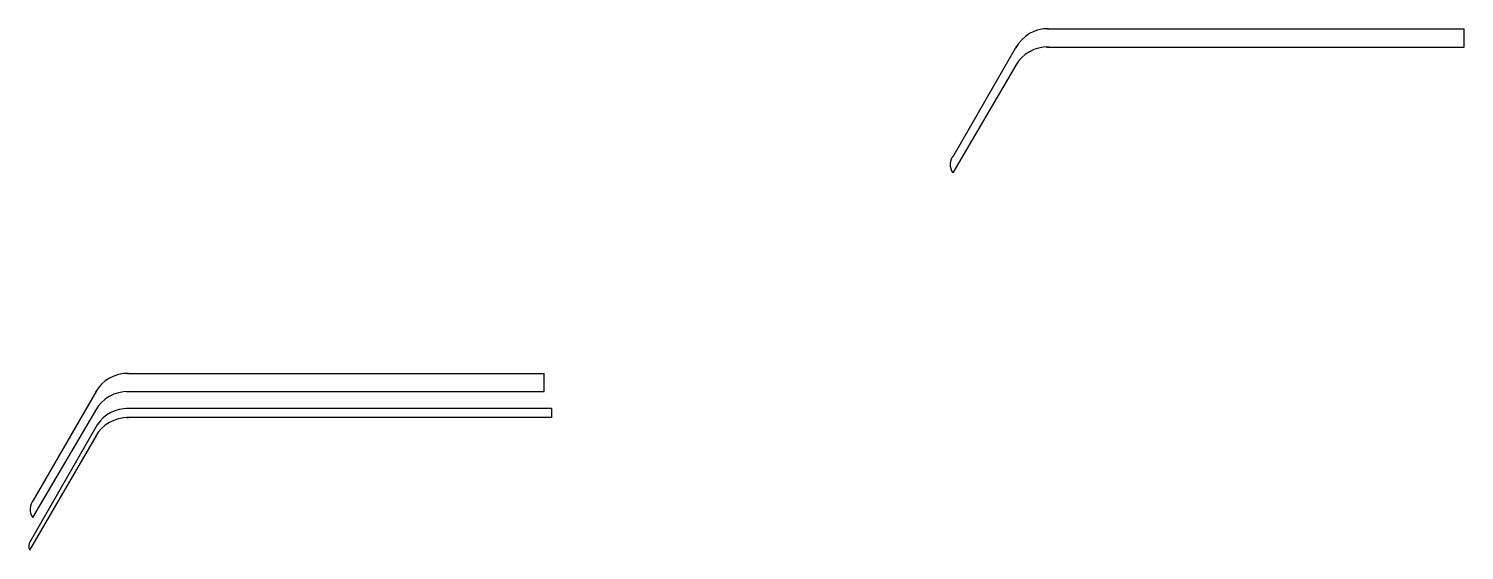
# Model space of a CAD drawing. Header units: centimetres. Extents: x 0 to 4881, y 2726 to 2755.
# Drawn here: x 4841.92 to 4881.28, y 2736.3 to 2750.58 of the extents above.
import ezdxf

# ---------------------------------------------------------------- set-up
doc = ezdxf.new("R2010")
doc.units = ezdxf.units.CM

msp = doc.modelspace()

# ---------------------------------------------------------------- linework, layer by layer
for p, q in [((4869.837, 2750.584, 23.717), (4869.883, 2750.584, 23.717)), ((4869.837, 2750.584, 23.717), (4881.283, 2750.584, 23.717)), ((4875.56, 2750.584, 23.717), (4875.56, 2750.584, 23.717)), ((4881.283, 2750.084, 23.717), (4881.283, 2750.584, 23.717)), ((4869.005, 2750.104, 23.717), (4867.282, 2747.12, 23.717)), ((4869.005, 2750.104, 23.717), (4868.982, 2750.065, 23.717)), ((4869.826, 2750.084, 23.717), (4869.883, 2750.084, 23.717)), ((4869.826, 2750.084, 23.717), (4881.283, 2750.084, 23.717)), ((4869.007, 2749.616, 23.717), (4867.255, 2746.636, 23.717)), ((4869.007, 2749.616, 23.717), (4868.978, 2749.567, 23.717)), ((4844.607, 2741.143, 12.495), (4844.652, 2741.143, 12.495)), ((4844.607, 2741.143, 12.495), (4856.052, 2741.143, 12.495)), ((4856.052, 2740.643, 12.495), (4856.052, 2741.143, 12.495)), ((4843.775, 2740.663, 12.495), (4842.052, 2737.68, 12.495)), ((4843.775, 2740.663, 12.495), (4843.752, 2740.624, 12.495)), ((4844.596, 2740.643, 12.495), (4844.652, 2740.643, 12.495)), ((4844.596, 2740.643, 12.495), (4856.052, 2740.643, 12.495)), ((4843.777, 2740.175, 12.495), (4842.025, 2737.195, 12.495)), ((4843.777, 2740.175, 12.495), (4843.748, 2740.126, 12.495)), ((4856.252, 2740.181, 12.495), (4844.603, 2740.181, 12.495)), ((4856.252, 2740.181, 12.495), (4856.252, 2739.931, 12.495)), ((4856.252, 2739.931, 12.495), (4844.604, 2739.931, 12.495)), ((4844.604, 2739.931, 12.495), (4844.652, 2739.931, 12.495)), ((4843.776, 2739.454, 12.495), (4841.944, 2736.298, 12.495)), ((4843.797, 2739.738, 12.495), (4841.955, 2736.541, 12.495)), ((4843.776, 2739.454, 12.495), (4843.751, 2739.412, 12.495))]:
    msp.add_line(p, q)
for centre, radius, start, end in [((4869.86, 2749.584, 23.717), 1, 88.6893, 151.3044), ((4869.854, 2749.085, 23.717), 1, 88.3845, 151.1577), ((4867.586, 2746.86, 23.717), 0.4, 139.4708, 214.0893), ((4844.629, 2740.144, 12.495), 1, 88.6893, 151.3044), ((4844.624, 2739.644, 12.495), 1, 88.3845, 151.1577), ((4844.628, 2739.181, 12.495), 1, 88.592, 146.1604), ((4844.628, 2738.931, 12.495), 1, 88.6077, 151.2652), ((4842.356, 2737.42, 12.495), 0.4, 139.4708, 214.0893), ((4842.168, 2736.41, 12.495), 0.25, 148.1989, 206.5701)]:
    msp.add_arc(centre, radius, start, end)

doc.saveas('drawing.dxf')
